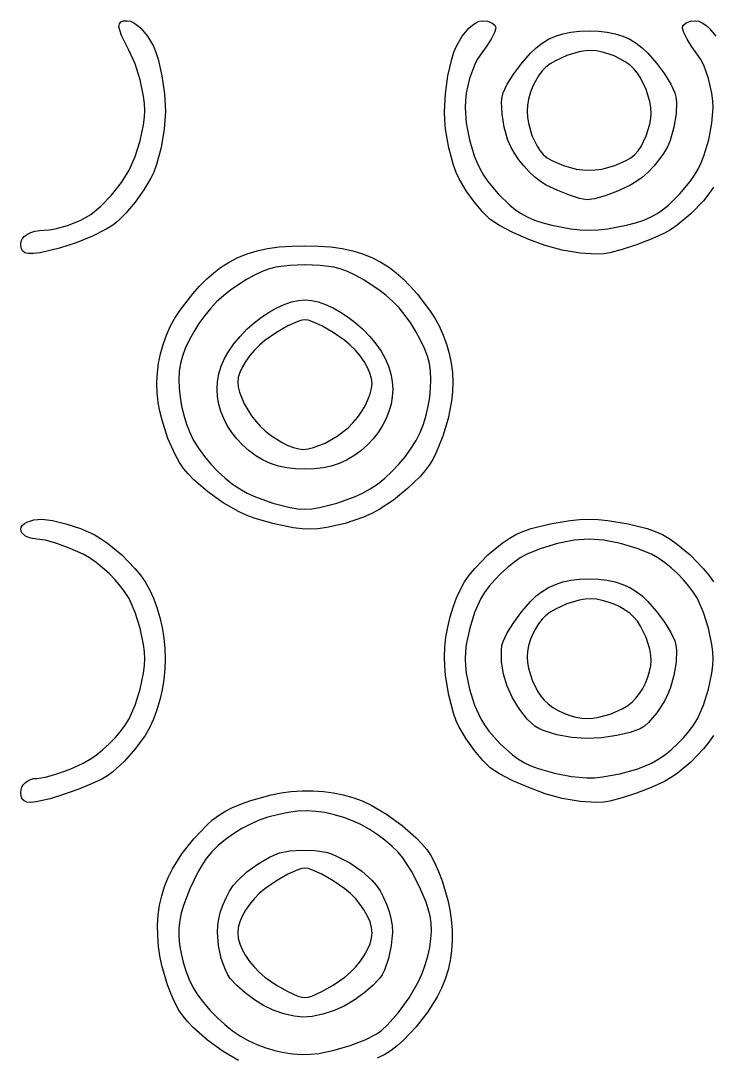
# Model space of a CAD drawing. Extents: x 94 to 886, y 19 to 528.
# Drawn here: x 93.6 to 286.7, y 238.7 to 527.6 of the extents above; entities that cross this region are included whole.
import ezdxf

# ---------------------------------------------------------------- set-up
doc = ezdxf.new("R2010")
doc.units = 0

msp = doc.modelspace()

# ---------------------------------------------------------------- linework, layer by layer
at = {"layer": 'Layer 1'}
for p, q in [((120.971325, 526.02565), (121.079449, 526.784583)), ((121.182828, 524.951887), (120.971325, 526.02565)), ((121.079449, 526.784583), (121.504728, 527.27247)), ((121.504728, 527.27247), (122.244689, 527.533095)), ((122.244689, 527.533095), (123.29686, 527.61024)), ((123.29686, 527.61024), (124.155523, 527.46564)), ((124.155523, 527.46564), (125.08855, 527.05121)), ((125.08855, 527.05121), (126.066082, 526.396012)), ((126.066082, 526.396012), (127.058265, 525.529101)), ((218.582611, 525.5295), (219.563834, 526.396411)), ((219.563834, 526.396411), (220.528807, 527.05161)), ((220.528807, 527.05161), (221.44798, 527.466039)), ((221.44798, 527.466039), (222.2918, 527.61064)), ((222.2918, 527.61064), (223.783579, 527.446025)), ((223.783579, 527.446025), (224.991464, 526.997819)), ((224.991464, 526.997819), (225.791766, 526.334481)), ((225.791766, 526.334481), (226.000422, 525.943531)), ((226.000422, 525.943531), (226.0608, 525.52447)), ((278.12395, 525.52447), (278.183162, 525.943531)), ((278.183162, 525.943531), (278.391269, 526.334481)), ((278.391269, 526.334481), (279.19176, 526.997819)), ((279.19176, 526.997819), (280.400596, 527.446025)), ((280.400596, 527.446025), (281.89295, 527.61064)), ((281.89295, 527.61064), (282.736739, 527.466039)), ((282.736739, 527.466039), (283.655896, 527.05161)), ((283.655896, 527.05161), (284.620867, 526.396411)), ((284.620867, 526.396411), (285.602096, 525.5295)), ((121.716432, 523.519512), (121.182828, 524.951887)), ((123.75983, 519.40379), (121.716432, 523.519512)), ((127.058265, 525.529101), (128.967155, 523.276381)), ((128.967155, 523.276381), (130.57637, 520.52552)), ((215.08625, 520.52591), (216.689622, 523.276777)), ((216.689622, 523.276777), (218.582611, 525.5295)), ((225.689583, 524.288423), (224.751482, 522.465089)), ((226.0608, 525.52447), (225.689583, 524.288423)), ((240.763472, 522.448981), (242.69912, 523.319626)), ((242.69912, 523.319626), (244.786377, 523.987813)), ((244.786377, 523.987813), (247.038726, 524.458701)), ((247.038726, 524.458701), (249.469653, 524.73745)), ((249.469653, 524.73745), (252.09264, 524.82922)), ((252.09264, 524.82922), (254.715639, 524.73745)), ((254.715639, 524.73745), (257.146579, 524.458701)), ((257.146579, 524.458701), (259.398943, 523.987813)), ((259.398943, 523.987813), (261.486214, 523.319626)), ((261.486214, 523.319626), (263.421875, 522.448981)), ((278.493448, 524.288423), (278.12395, 525.52447)), ((279.431727, 522.465089), (278.493448, 524.288423)), ((285.602096, 525.5295), (287.495108, 523.276777)), ((130.57637, 520.52552), (131.248284, 518.875116)), ((214.414341, 518.875503), (215.08625, 520.52591)), ((223.387198, 520.300075), (221.73743, 518.03899)), ((224.751482, 522.465089), (223.387198, 520.300075)), ((237.293066, 520.079678), (238.965949, 521.370718)), ((238.965949, 521.370718), (240.763472, 522.448981)), ((263.421875, 522.448981), (265.219411, 521.370718)), ((265.219411, 521.370718), (266.892305, 520.079678)), ((280.796933, 520.300075), (279.431727, 522.465089)), ((282.44721, 518.03899), (280.796933, 520.300075)), ((125.467239, 515.537126), (123.75983, 519.40379)), ((131.248284, 518.875116), (131.875125, 516.896167)), ((213.787513, 516.896547), (214.414341, 518.875503)), ((221.73743, 518.03899), (220.887392, 516.76373)), ((233.326821, 515.762757), (235.73134, 518.5707)), ((235.73134, 518.5707), (237.293066, 520.079678)), ((245.923114, 517.913853), (242.689043, 516.45012)), ((249.361528, 518.902869), (245.923114, 517.913853)), ((251.028946, 519.172153), (249.361528, 518.902869)), ((252.59335, 519.26611), (251.028946, 519.172153)), ((254.147604, 519.162292), (252.59335, 519.26611)), ((255.78578, 518.864745), (254.147604, 519.162292)), ((257.458568, 518.394332), (255.78578, 518.864745)), ((259.116659, 517.771915), (257.458568, 518.394332)), ((260.710742, 517.018357), (259.116659, 517.771915)), ((266.892305, 520.079678), (268.45404, 518.5707)), ((268.45404, 518.5707), (270.858558, 515.76278)), ((283.29728, 516.76372), (282.44721, 518.03899)), ((126.865451, 511.07561), (125.467239, 515.537126)), ((131.875125, 516.896167), (132.938706, 512.25152)), ((212.723969, 512.251884), (213.787513, 516.896547)), ((220.094375, 515.205437), (218.748841, 511.481593)), ((220.887392, 516.76373), (220.094375, 515.205437)), ((231.094976, 512.743831), (233.326821, 515.762757)), ((240.07025, 514.66273), (239.011451, 513.58053)), ((241.277053, 515.587441), (240.07025, 514.66273)), ((242.689043, 516.45012), (241.277053, 515.587441)), ((262.191508, 516.15452), (260.710742, 517.018357)), ((263.509648, 515.201267), (262.191508, 516.15452)), ((264.61585, 514.17946), (263.509648, 515.201267)), ((270.858558, 515.76278), (273.090402, 512.743861)), ((284.090309, 515.205417), (283.29728, 516.76372)), ((285.435835, 511.481562), (284.090309, 515.205417)), ((132.938706, 512.25152), (133.65735, 507.189348)), ((212.005363, 507.189709), (212.723969, 512.251884)), ((218.748841, 511.481593), (217.839689, 507.351147)), ((229.284745, 509.876415), (231.094976, 512.743831)), ((238.02368, 512.266552), (237.128558, 510.771316)), ((239.011451, 513.58053), (238.02368, 512.266552)), ((265.57406, 513.010033), (264.61585, 514.17946)), ((266.467977, 511.633741), (265.57406, 513.010033)), ((267.984685, 508.462656), (266.467977, 511.633741)), ((273.090402, 512.743861), (274.90063, 509.876437)), ((286.344958, 507.351122), (285.435835, 511.481562)), ((127.810186, 506.571359), (126.865451, 511.07561)), ((228.14507, 507.523), (229.284745, 509.876415)), ((236.347704, 509.145345), (235.702738, 507.439159)), ((237.128558, 510.771316), (236.347704, 509.145345)), ((274.90063, 509.876437), (276.0403, 507.523)), ((128.067411, 504.475745), (127.810186, 506.571359)), ((133.65735, 507.189348), (133.92129, 502.30742)), ((211.74144, 502.30781), (212.005363, 507.189709)), ((217.839689, 507.351147), (217.59215, 505.284602)), ((227.707898, 504.99354), (227.856305, 506.387646)), ((227.856305, 506.387646), (228.14507, 507.523)), ((235.21528, 505.703281), (234.906951, 503.98823)), ((235.702738, 507.439159), (235.21528, 505.703281)), ((269.009476, 505.070398), (267.984685, 508.462656)), ((276.0403, 507.523), (276.328894, 506.387263)), ((276.328894, 506.387263), (276.47688, 504.992065)), ((286.592485, 505.284586), (286.344958, 507.351122)), ((128.15716, 502.57649), (128.067411, 504.475745)), ((217.59215, 505.284602), (217.50578, 503.29779)), ((217.50578, 503.29779), (217.835295, 499.055613)), ((227.810539, 501.646914), (227.707898, 504.99354)), ((234.906951, 503.98823), (234.79937, 502.34453)), ((269.288496, 503.41764), (269.009476, 505.070398)), ((269.38585, 501.86116), (269.288496, 503.41764)), ((276.47688, 504.992065), (276.372755, 501.64143)), ((286.349336, 499.055641), (286.67885, 503.29779)), ((286.67885, 503.29779), (286.592485, 505.284586)), ((127.817329, 498.594934), (128.069258, 500.680682)), ((128.069258, 500.680682), (128.15716, 502.57649)), ((133.92129, 502.30742), (133.603428, 497.391364)), ((211.825799, 499.9139), (211.74144, 502.30781)), ((212.067575, 497.376253), (211.825799, 499.9139)), ((228.409753, 497.918806), (227.810539, 501.646914)), ((234.79937, 502.34453), (234.891812, 500.705589)), ((234.891812, 500.705589), (235.156755, 499.004138)), ((269.028466, 498.70842), (269.293408, 500.3193)), ((269.293408, 500.3193), (269.38585, 501.86116)), ((276.372755, 501.64143), (275.77138, 497.90738)), ((126.892044, 494.126925), (127.817329, 498.594934)), ((133.603428, 497.391364), (132.737967, 492.236184)), ((212.955574, 492.178949), (212.067575, 497.376253)), ((217.835295, 499.055613), (218.732486, 494.410855)), ((229.4623, 494.2449), (228.409753, 497.918806)), ((235.156755, 499.004138), (236.129834, 495.611994)), ((268.055396, 495.469953), (269.028466, 498.70842)), ((275.77138, 497.90738), (274.71621, 494.2262)), ((285.452149, 494.410885), (286.349336, 499.055641)), ((125.522614, 489.719073), (126.892044, 494.126925)), ((218.732486, 494.410855), (220.060322, 489.925764)), ((230.233789, 492.458171), (229.4623, 494.2449)), ((236.129834, 495.611994), (237.569996, 492.564667)), ((266.615266, 492.526464), (268.055396, 495.469953)), ((274.71621, 494.2262), (273.931706, 492.433775)), ((284.124317, 489.925781), (285.452149, 494.410885)), ((132.737967, 492.236184), (131.457101, 487.453872)), ((214.269825, 487.3343), (212.955574, 492.178949)), ((231.254183, 490.633675), (230.233789, 492.458171)), ((237.569996, 492.564667), (238.418792, 491.294239)), ((238.418792, 491.294239), (239.32863, 490.25873)), ((264.8567, 490.25866), (265.766498, 491.284307)), ((265.766498, 491.284307), (266.615266, 492.526464)), ((273.931706, 492.433775), (272.87666, 490.600322)), ((123.85035, 485.91799), (125.522614, 489.719073)), ((220.060322, 489.925764), (220.842909, 487.918797)), ((232.479651, 488.822616), (231.254183, 490.633675)), ((233.866361, 487.076198), (232.479651, 488.822616)), ((239.32863, 490.25873), (240.406504, 489.380711)), ((240.406504, 489.380711), (241.73698, 488.561592)), ((241.73698, 488.561592), (244.94632, 487.171767)), ((259.238986, 487.171767), (262.448332, 488.561592)), ((262.448332, 488.561592), (263.778824, 489.380711)), ((263.778824, 489.380711), (264.85673, 490.25873)), ((264.85673, 490.25873), (264.8567, 490.25866)), ((271.597269, 488.777502), (270.139732, 487.01697)), ((272.87666, 490.600322), (271.597269, 488.777502)), ((283.341731, 487.918805), (284.124317, 489.925781)), ((121.671325, 482.454601), (123.85035, 485.91799)), ((131.457101, 487.453872), (130.702201, 485.393789)), ((215.044418, 485.237473), (214.269825, 487.3343)), ((220.842909, 487.918797), (221.68177, 486.16259)), ((221.68177, 486.16259), (222.668666, 484.503495)), ((235.370483, 485.445623), (233.866361, 487.076198)), ((236.948184, 483.982096), (235.370483, 485.445623)), ((244.94632, 487.171767), (248.537815, 486.23269)), ((248.537815, 486.23269), (250.345985, 485.977003)), ((250.345985, 485.977003), (252.09263, 485.88779)), ((252.09263, 485.88779), (253.839304, 485.977003)), ((253.839304, 485.977003), (255.647487, 486.23269)), ((255.647487, 486.23269), (259.238986, 487.171767)), ((270.139732, 487.01697), (268.55025, 485.370386)), ((281.516004, 484.503491), (282.50287, 486.16259)), ((282.50287, 486.16259), (283.341731, 487.918805)), ((129.89302, 483.65642), (127.907666, 480.375687)), ((130.702201, 485.393789), (129.89302, 483.65642)), ((215.87472, 483.46071), (215.044418, 485.237473)), ((217.83353, 480.182151), (215.87472, 483.46071)), ((222.668666, 484.503495), (223.875454, 482.774783)), ((223.875454, 482.774783), (226.761234, 479.311605)), ((238.555633, 482.73682), (236.948184, 483.982096)), ((240.149, 481.761), (238.555633, 482.73682)), ((265.16024, 482.625693), (263.45211, 481.6309)), ((266.875019, 483.889407), (265.16024, 482.625693)), ((268.55025, 485.370386), (266.875019, 483.889407)), ((277.423486, 479.311598), (280.309238, 482.774778)), ((280.309238, 482.774778), (281.516004, 484.503491)), ((118.922086, 478.966231), (121.671325, 482.454601)), ((127.907666, 480.375687), (125.479759, 477.000313)), ((220.111565, 476.957513), (217.83353, 480.182151)), ((240.14891, 481.76094), (240.149, 481.761)), ((243.40331, 480.201185), (240.14891, 481.76094)), ((246.63114, 478.907349), (243.40331, 480.201185)), ((259.976107, 480.052471), (256.56683, 478.776599)), ((263.45211, 481.6309), (259.976107, 480.052471)), ((286.79552, 481.15501), (285.500975, 479.286278)), ((115.954705, 475.859065), (118.922086, 478.966231)), ((125.479759, 477.000313), (122.916677, 473.927417)), ((222.425997, 474.157798), (220.111565, 476.957513)), ((226.761234, 479.311605), (229.964156, 476.179244)), ((249.45943, 478.013673), (246.63114, 478.907349)), ((251.51521, 477.6544), (249.45943, 478.013673)), ((253.615968, 477.933752), (251.51521, 477.6544)), ((256.56683, 478.776599), (253.615968, 477.933752)), ((274.220576, 476.179239), (277.423486, 479.311598)), ((283.975524, 477.388363), (280.456332, 473.715349)), ((285.500975, 479.286278), (283.975524, 477.388363)), ((113.12125, 473.53929), (115.954705, 475.859065)), ((122.916677, 473.927417), (120.5258, 471.55412)), ((224.494, 472.15401), (222.425997, 474.157798)), ((229.964156, 476.179244), (231.567374, 474.864055)), ((231.567374, 474.864055), (233.10927, 473.78389)), ((271.07547, 473.78389), (272.617363, 474.864051)), ((272.617363, 474.864051), (274.220576, 476.179239)), ((106.657399, 470.47332), (110.10971, 471.853678)), ((110.10971, 471.853678), (113.12125, 473.53929)), ((120.5258, 471.55412), (119.23272, 470.575304)), ((227.090871, 470.469726), (224.494, 472.15401)), ((233.10927, 473.78389), (234.805376, 472.86276)), ((234.805376, 472.86276), (236.850569, 472.003436)), ((236.850569, 472.003436), (239.166986, 471.224722)), ((239.166986, 471.224722), (241.676766, 470.545425)), ((262.507937, 470.545425), (265.017733, 471.224722)), ((265.017733, 471.224722), (267.334161, 472.003436)), ((267.334161, 472.003436), (269.37936, 472.86276)), ((269.37936, 472.86276), (271.07547, 473.78389)), ((280.456332, 473.715349), (276.68681, 470.55669)), ((95.447411, 468.069327), (96.411011, 468.543236)), ((96.411011, 468.543236), (97.528195, 468.898195)), ((97.528195, 468.898195), (98.776872, 469.120916)), ((98.776872, 469.120916), (100.13495, 469.19811)), ((100.13495, 469.19811), (101.584627, 469.286713)), ((101.584627, 469.286713), (103.190438, 469.540652)), ((103.190438, 469.540652), (106.657399, 470.47332)), ((117.599953, 469.550353), (113.580264, 467.483756)), ((119.23272, 470.575304), (117.599953, 469.550353)), ((230.845249, 468.539804), (227.090871, 470.469726)), ((235.254427, 466.602409), (230.845249, 468.539804)), ((241.676766, 470.545425), (246.964965, 469.560297)), ((246.964965, 469.560297), (249.587661, 469.292076)), ((249.587661, 469.292076), (252.09227, 469.19849)), ((252.09227, 469.19849), (254.596939, 469.292076)), ((254.596939, 469.292076), (257.21968, 469.560297)), ((257.21968, 469.560297), (262.507937, 470.545425)), ((273.11582, 468.33311), (269.420215, 466.686569)), ((274.848444, 469.30172), (273.11582, 468.33311)), ((276.68681, 470.55669), (274.848444, 469.30172)), ((93.5703, 465.24997), (93.5707, 465.25)), ((93.674099, 464.185434), (93.5703, 465.24997)), ((93.5707, 465.25), (93.69904, 466.066807)), ((93.69904, 466.066807), (94.069334, 466.817824)), ((94.069334, 466.817824), (94.659488, 467.48976)), ((94.659488, 467.48976), (95.447411, 468.069327)), ((108.996543, 465.597739), (104.3786, 464.13571)), ((113.580264, 467.483756), (108.996543, 465.597739)), ((239.8157, 464.89571), (235.254427, 466.602409)), ((269.420215, 466.686569), (265.311394, 465.098918)), ((94.022684, 463.396758), (93.674099, 464.185434)), ((94.671839, 462.878192), (94.022684, 463.396758)), ((95.677349, 462.623984), (94.671839, 462.878192)), ((97.094996, 462.628383), (95.677349, 462.623984)), ((98.980564, 462.885638), (97.094996, 462.628383)), ((104.3786, 464.13571), (98.980564, 462.885638)), ((154.163578, 461.51682), (156.757313, 462.571157)), ((156.757313, 462.571157), (159.505151, 463.410729)), ((159.505151, 463.410729), (162.446785, 464.045822)), ((162.446785, 464.045822), (165.621904, 464.486723)), ((165.621904, 464.486723), (169.070198, 464.74372)), ((169.070198, 464.74372), (172.83136, 464.8271)), ((172.83136, 464.8271), (176.592551, 464.74372)), ((176.592551, 464.74372), (180.04086, 464.486723)), ((180.04086, 464.486723), (183.215982, 464.045822)), ((183.215982, 464.045822), (186.15761, 463.410729)), ((186.15761, 463.410729), (188.905438, 462.571157)), ((188.905438, 462.571157), (191.49916, 461.51682)), ((239.81572, 464.89582), (239.8157, 464.89571)), ((244.59155, 463.596756), (239.81572, 464.89582)), ((249.584991, 462.7738), (244.59155, 463.596756)), ((254.204072, 462.493754), (249.584991, 462.7738)), ((256.188236, 462.578198), (254.204072, 462.493754)), ((257.85682, 462.82342), (256.188236, 462.578198)), ((261.290035, 463.75094), (257.85682, 462.82342)), ((265.311394, 465.098918), (261.290035, 463.75094)), ((149.27966, 458.7227), (151.684258, 460.23743)), ((151.684258, 460.23743), (154.163578, 461.51682)), ((172.821993, 459.495376), (168.513444, 459.329661)), ((177.12726, 459.346303), (172.821993, 459.495376)), ((191.49916, 461.51682), (193.978469, 460.23743)), ((193.978469, 460.23743), (196.38306, 458.7227)), ((145.435744, 455.549441), (147.393149, 457.288743)), ((147.393149, 457.288743), (149.27966, 458.7227)), ((158.778359, 456.606652), (156.555065, 455.390631)), ((160.927307, 457.614855), (158.778359, 456.606652)), ((162.934388, 458.375802), (160.927307, 457.614855)), ((164.73208, 458.85005), (162.934388, 458.375802)), ((168.513444, 459.329661), (164.73208, 458.85005)), ((180.89878, 458.88155), (177.12726, 459.346303)), ((182.690689, 458.412765), (180.89878, 458.88155)), ((184.693649, 457.655744), (182.690689, 458.412765)), ((186.84013, 456.649915), (184.693649, 457.655744)), ((189.062605, 455.434709), (186.84013, 456.649915)), ((196.38306, 458.7227), (198.26962, 457.288747)), ((198.26962, 457.288747), (200.227059, 455.549448)), ((143.464407, 453.571573), (145.435744, 455.549441)), ((156.555065, 455.390631), (152.155531, 452.492901)), ((193.465424, 452.53388), (189.062605, 455.434709)), ((200.227059, 455.549448), (202.198416, 453.571583)), ((138.036407, 446.87436), (141.536097, 451.421918)), ((141.536097, 451.421918), (143.464407, 453.571573)), ((150.114334, 450.890073), (148.26888, 449.23719)), ((152.155531, 452.492901), (150.114334, 450.890073)), ((195.510711, 450.927115), (193.465424, 452.53388)), ((197.36188, 449.26869), (195.510711, 450.927115)), ((202.198416, 453.571583), (204.126731, 451.421929)), ((204.126731, 451.421929), (207.626393, 446.87437)), ((148.26888, 449.23719), (146.55236, 447.428428)), ((164.96989, 447.50009), (167.058311, 448.447151)), ((167.058311, 448.447151), (169.088737, 449.146211)), ((169.088737, 449.146211), (171.025105, 449.579025)), ((171.025105, 449.579025), (172.83135, 449.72735)), ((172.83135, 449.72735), (174.63762, 449.579025)), ((174.63762, 449.579025), (176.574003, 449.146211)), ((176.574003, 449.146211), (178.604435, 448.447151)), ((178.604435, 448.447151), (180.692855, 447.50009)), ((199.084834, 447.453748), (197.36188, 449.26869)), ((136.578948, 444.610016), (138.036407, 446.87436)), ((144.8806, 445.378916), (143.295226, 443.159402)), ((146.55236, 447.428428), (144.8806, 445.378916)), ((160.763323, 444.934934), (162.859539, 446.32327)), ((162.859539, 446.32327), (164.96989, 447.50009)), ((180.692855, 447.50009), (182.803199, 446.32327)), ((182.803199, 446.32327), (184.899405, 444.934934)), ((200.762571, 445.398472), (199.084834, 447.453748)), ((202.353346, 443.173734), (200.762571, 445.398472)), ((207.626393, 446.87437), (209.083819, 444.610022)), ((134.236113, 439.865651), (135.39236, 442.441)), ((135.39236, 442.441), (136.578948, 444.610016)), ((143.295226, 443.159402), (141.837861, 440.840635)), ((156.75755, 441.59669), (158.717305, 443.353327)), ((158.717305, 443.353327), (160.763323, 444.934934)), ((168.096381, 442.470735), (164.919848, 440.637663)), ((170.855429, 443.709305), (168.096381, 442.470735)), ((171.964167, 444.046535), (170.855429, 443.709305)), ((172.83146, 444.1642), (171.964167, 444.046535)), ((173.698751, 444.046535), (172.83146, 444.1642)), ((174.807496, 443.709305), (173.698751, 444.046535)), ((177.566565, 442.470735), (174.807496, 443.709305)), ((180.743107, 440.637663), (177.566565, 442.470735)), ((184.899405, 444.934934), (186.94541, 443.353327)), ((186.94541, 443.353327), (188.90515, 441.59669)), ((203.815416, 440.850409), (202.353346, 443.173734)), ((209.083819, 444.610022), (210.27036, 442.441)), ((210.27036, 442.441), (211.409549, 439.902988)), ((133.288153, 437.272083), (134.236113, 439.865651)), ((141.837861, 440.840635), (140.55013, 438.493362)), ((153.030503, 437.471112), (154.75496, 439.532448)), ((154.75496, 439.532448), (156.75755, 441.59669)), ((164.919848, 440.637663), (161.69136, 438.39926)), ((183.97156, 438.39926), (180.743107, 440.637663)), ((188.90515, 441.59669), (190.90774, 439.532473)), ((190.90774, 439.532473), (192.632197, 437.47115)), ((205.107038, 438.499368), (203.815416, 440.850409)), ((211.409549, 439.902988), (212.349814, 437.329319)), ((132.547932, 434.655689), (133.288153, 437.272083)), ((140.55013, 438.493362), (139.473657, 436.188332)), ((151.580751, 435.40584), (153.030503, 437.471112)), ((160.16583, 437.121257), (158.74265, 435.697095)), ((161.69136, 438.39926), (160.16583, 437.121257)), ((185.500748, 437.110921), (183.97156, 438.39926)), ((186.925644, 435.663688), (185.500748, 437.110921)), ((192.632197, 437.47115), (194.081949, 435.405884)), ((206.186469, 436.191486), (205.107038, 438.499368)), ((212.349814, 437.329319), (213.090324, 434.724996)), ((132.014902, 432.011863), (132.547932, 434.655689)), ((138.650065, 433.996292), (138.12098, 431.98799)), ((139.473657, 436.188332), (138.650065, 433.996292)), ((150.402276, 433.329791), (151.580751, 435.40584)), ((157.452967, 434.174526), (156.327927, 432.601304)), ((158.74265, 435.697095), (157.452967, 434.174526)), ((188.215551, 434.106199), (186.925644, 435.663688)), ((189.33977, 432.487094), (188.215551, 434.106199)), ((194.081949, 435.405884), (195.260424, 433.329833)), ((207.011964, 433.997636), (206.186469, 436.191486)), ((207.54178, 431.98869), (207.011964, 433.997636)), ((213.090324, 434.724996), (213.630249, 432.095023)), ((131.688516, 429.335997), (132.014902, 432.011863)), ((138.12098, 431.98799), (137.807339, 429.794916)), ((148.845449, 429.117995), (149.491651, 431.236123)), ((149.491651, 431.236123), (150.402276, 433.329791)), ((155.398678, 431.025183), (154.696366, 429.493916)), ((156.327927, 432.601304), (155.398678, 431.025183)), ((190.267601, 430.855009), (189.33977, 432.487094)), ((190.968346, 429.258583), (190.267601, 430.855009)), ((195.260424, 433.329833), (196.171049, 431.236157)), ((196.171049, 431.236157), (196.817251, 429.118018)), ((207.855212, 429.795635), (207.54178, 431.98869)), ((213.630249, 432.095023), (213.968757, 429.444403)), ((131.568223, 426.623486), (131.688516, 429.335997)), ((137.807339, 429.794916), (137.685398, 427.468121)), ((148.460241, 426.968564), (148.845449, 429.117995)), ((154.252138, 428.055257), (154.09714, 426.75696)), ((154.696366, 429.493916), (154.252138, 428.055257)), ((191.411305, 427.746454), (190.968346, 429.258583)), ((191.56578, 426.36726), (191.411305, 427.746454)), ((196.817251, 429.118018), (197.202459, 426.968576)), ((207.976707, 427.468852), (207.855212, 429.795635)), ((213.968757, 429.444403), (214.105017, 426.77814)), ((131.653478, 423.869722), (131.568223, 426.623486)), ((137.685398, 427.468121), (137.750525, 425.043093)), ((137.750525, 425.043093), (137.998091, 422.555318)), ((148.3326, 424.78099), (148.460241, 426.968564)), ((148.452416, 422.709517), (148.3326, 424.78099)), ((154.09714, 426.75696), (154.225047, 425.444945)), ((154.225047, 425.444945), (154.591633, 423.966948)), ((191.039424, 423.456606), (191.429631, 424.984871)), ((191.429631, 424.984871), (191.56578, 426.36726)), ((197.202459, 426.968576), (197.3301, 424.78099)), ((197.3301, 424.78099), (197.210284, 422.70954)), ((207.662992, 422.556055), (207.911041, 425.043829)), ((207.911041, 425.043829), (207.976707, 427.468852)), ((214.105017, 426.77814), (214.038198, 424.101238)), ((131.94373, 421.0701), (131.653478, 423.869722)), ((137.998091, 422.555318), (138.423466, 420.040283)), ((148.806563, 420.641018), (148.452416, 422.709517)), ((154.591633, 423.966948), (155.938028, 420.715054)), ((190.422518, 421.832974), (191.039424, 423.456606)), ((197.210284, 422.70954), (196.856137, 420.641052)), ((207.237337, 420.041016), (207.662992, 422.556055)), ((214.038198, 424.101238), (213.76747, 421.4187)), ((132.367685, 418.674731), (131.94373, 421.0701)), ((138.423466, 420.040283), (139.022019, 417.533475)), ((149.38709, 418.592924), (148.806563, 420.641018)), ((155.938028, 420.715054), (157.930693, 417.405362)), ((188.61805, 418.501649), (189.606274, 420.164485)), ((189.606274, 420.164485), (190.422518, 421.832974)), ((196.856137, 420.641052), (196.275611, 418.592959)), ((206.638852, 417.534201), (207.237337, 420.041016)), ((213.76747, 421.4187), (212.808256, 416.657076)), ((132.978609, 416.156203), (132.367685, 418.674731)), ((134.646277, 411.05134), (132.978609, 416.156203)), ((139.022019, 417.533475), (139.789121, 415.070382)), ((150.186044, 416.582665), (149.38709, 418.592924)), ((151.195474, 414.627672), (150.186044, 416.582665)), ((157.930693, 417.405362), (159.105118, 415.85512)), ((186.235103, 415.394977), (187.485207, 416.894977)), ((187.485207, 416.894977), (188.61805, 418.501649)), ((195.476657, 416.582695), (194.467229, 414.627693)), ((196.275611, 418.592959), (195.476657, 416.582695)), ((205.872314, 415.071096), (206.638852, 417.534201)), ((212.808256, 416.657076), (211.310749, 411.70902)), ((139.789121, 415.070382), (140.72014, 412.68649)), ((152.407427, 412.745374), (151.195474, 414.627672)), ((159.105118, 415.85512), (160.364, 414.44196)), ((160.364, 414.44196), (161.741194, 413.148765)), ((181.847671, 411.703899), (184.8952, 414.05215)), ((184.8951, 414.05216), (186.235103, 415.394977)), ((184.8952, 414.05215), (184.8951, 414.05216)), ((194.467229, 414.627693), (193.255277, 412.745386)), ((204.9425, 412.68719), (205.872314, 415.071096)), ((136.716565, 406.358857), (134.646277, 411.05134)), ((140.72014, 412.68649), (141.799346, 410.525971)), ((141.799346, 410.525971), (143.177235, 408.296637)), ((153.813953, 410.953204), (152.407427, 412.745374)), ((155.4071, 409.26859), (153.813953, 410.953204)), ((161.741194, 413.148765), (163.254706, 411.94233)), ((163.254706, 411.94233), (166.492764, 409.895356)), ((178.481164, 409.78087), (181.847671, 411.703899)), ((191.848753, 410.953207), (190.25561, 409.26859)), ((193.255277, 412.745386), (191.848753, 410.953207)), ((202.48549, 408.297333), (203.863345, 410.52667)), ((203.863345, 410.52667), (204.9425, 412.68719)), ((211.310749, 411.70902), (209.479925, 407.159454)), ((143.177235, 408.296637), (144.798934, 406.060511)), ((157.265014, 407.621862), (155.40701, 409.26859)), ((155.40701, 409.26859), (155.4071, 409.26859)), ((159.185351, 406.213196), (157.265014, 407.621862)), ((166.492764, 409.895356), (168.118352, 409.107625)), ((168.118352, 409.107625), (169.68234, 408.512269)), ((169.68234, 408.512269), (171.135249, 408.135693)), ((171.135249, 408.135693), (172.4276, 408.0043)), ((172.4276, 408.0043), (173.728217, 408.127739)), ((173.728217, 408.127739), (175.204775, 408.481518)), ((175.204775, 408.481518), (178.481164, 409.78087)), ((188.397644, 407.621862), (186.477329, 406.213196)), ((190.25561, 409.26859), (188.397644, 407.621862)), ((200.863811, 406.061203), (202.48549, 408.297333)), ((137.830762, 404.355804), (136.716565, 406.358857)), ((144.798934, 406.060511), (146.609566, 403.879615)), ((161.182575, 405.036891), (159.185351, 406.213196)), ((163.271236, 404.087245), (161.182575, 405.036891)), ((184.480117, 405.036891), (182.391455, 404.087245)), ((186.477329, 406.213196), (184.480117, 405.036891)), ((199.053182, 403.880304), (200.863811, 406.061203)), ((208.503574, 405.216893), (207.52076, 403.5933)), ((209.479925, 407.159454), (208.503574, 405.216893)), ((138.9593, 402.6821), (137.830762, 404.355804)), ((140.257774, 401.137574), (138.9593, 402.6821)), ((146.609566, 403.879615), (148.554258, 401.815972)), ((148.554258, 401.815972), (150.578134, 399.931606)), ((165.465888, 403.358557), (163.271236, 404.087245)), ((167.781083, 402.845124), (165.465888, 403.358557)), ((170.231373, 402.541246), (167.781083, 402.845124)), ((172.83131, 402.44122), (170.231373, 402.541246)), ((175.431272, 402.541246), (172.83131, 402.44122)), ((177.881583, 402.845124), (175.431272, 402.541246)), ((180.196794, 403.358557), (177.881583, 402.845124)), ((182.391455, 404.087245), (180.196794, 403.358557)), ((195.084583, 399.932293), (197.108481, 401.816659)), ((197.108481, 401.816659), (199.053182, 403.880304)), ((206.38072, 402.080397), (204.953755, 400.455153)), ((207.52076, 403.5933), (206.38072, 402.080397)), ((141.859067, 399.504782), (140.257774, 401.137574)), ((145.718395, 396.172229), (141.859067, 399.504782)), ((150.578134, 399.931606), (152.62632, 398.288537)), ((193.036364, 398.289229), (195.084583, 399.932293)), ((204.953755, 400.455153), (201.467914, 397.071081)), ((150.033851, 393.080086), (145.718395, 396.172229)), ((152.62632, 398.288537), (154.64394, 396.94879)), ((154.64394, 396.94879), (156.736935, 395.821119)), ((188.925531, 395.821119), (191.01854, 396.94879)), ((191.01854, 396.94879), (191.0187, 396.94949)), ((191.0187, 396.94949), (193.036364, 398.289229)), ((201.467914, 397.071081), (197.520971, 393.847969)), ((154.302, 390.624), (150.033851, 393.080086)), ((156.736935, 395.821119), (159.030675, 394.769102)), ((159.030675, 394.769102), (163.921996, 392.984131)), ((163.921996, 392.984131), (168.721114, 391.778072)), ((176.941367, 391.778072), (181.740473, 392.984131)), ((181.740473, 392.984131), (186.631787, 394.769102)), ((186.631787, 394.769102), (188.925531, 395.821119)), ((197.520971, 393.847969), (193.57066, 391.1927)), ((156.493015, 389.647269), (154.30186, 390.62406)), ((154.30186, 390.62406), (154.302, 390.624)), ((168.721114, 391.778072), (170.8996, 391.449695)), ((170.8996, 391.449695), (172.83124, 391.33512)), ((172.83124, 391.33512), (174.762883, 391.449695)), ((174.762883, 391.449695), (176.941367, 391.778072)), ((191.514579, 390.103844), (189.198417, 389.087801)), ((193.57066, 391.1927), (191.514579, 390.103844)), ((94.036846, 386.832355), (94.583184, 387.304719)), ((94.583184, 387.304719), (95.306056, 387.716781)), ((95.306056, 387.716781), (97.184485, 388.314365)), ((97.184485, 388.314365), (99.47829, 388.53384)), ((99.47829, 388.53384), (102.453068, 388.193972)), ((102.453068, 388.193972), (106.18577, 387.26858)), ((106.18577, 387.26858), (110.199332, 385.898986)), ((158.935176, 388.736264), (156.493015, 389.647269)), ((164.244878, 387.191259), (158.935176, 388.736264)), ((169.575695, 386.148339), (164.244878, 387.191259)), ((184.102466, 387.363169), (178.916037, 386.196827)), ((189.198417, 389.087801), (184.102466, 387.363169)), ((235.929843, 385.898822), (241.212624, 387.268416)), ((241.212624, 387.268416), (246.823753, 388.19381)), ((246.823753, 388.19381), (249.542788, 388.445768)), ((249.542788, 388.445768), (252.09232, 388.53368)), ((252.09232, 388.53368), (254.641892, 388.445768)), ((254.641892, 388.445768), (257.360949, 388.19381)), ((257.360949, 388.19381), (262.972085, 387.268416)), ((262.972085, 387.268416), (268.254863, 385.898822)), ((93.5707, 385.75235), (93.691275, 386.311096)), ((93.661862, 385.193604), (93.5707, 385.75235)), ((93.923135, 384.672344), (93.661862, 385.193604)), ((93.691275, 386.311096), (94.036846, 386.832355)), ((94.882728, 383.787914), (93.923135, 384.672344)), ((110.199332, 385.898986), (114.01669, 384.22651)), ((172.044251, 385.864941), (169.575695, 386.148339)), ((174.27236, 385.7668), (172.044251, 385.864941)), ((176.486778, 385.878647), (174.27236, 385.7668)), ((178.916037, 386.196827), (176.486778, 385.878647)), ((231.64632, 384.22635), (233.621242, 385.091613)), ((233.621242, 385.091613), (235.929843, 385.898822)), ((268.254863, 385.898822), (270.563473, 385.091613)), ((270.563473, 385.091613), (272.53842, 384.22635)), ((96.302906, 383.190327), (94.882728, 383.787914)), ((98.0371, 382.97085), (96.302906, 383.190327)), ((100.438501, 382.637912), (98.0371, 382.97085)), ((103.675152, 381.731396), (100.438501, 382.637912)), ((107.323078, 380.389747), (103.675152, 381.731396)), ((114.01669, 384.22651), (115.865296, 383.179526)), ((115.865296, 383.179526), (117.811872, 381.851429)), ((117.811872, 381.851429), (121.765019, 378.568664)), ((223.897961, 378.568477), (227.851112, 381.851251)), ((227.851112, 381.851251), (229.797698, 383.179356)), ((229.797698, 383.179356), (231.64632, 384.22635)), ((243.299901, 381.731095), (238.692379, 380.389443)), ((247.956723, 382.637612), (243.299901, 381.731095)), ((252.0923, 382.97055), (247.956723, 382.637612)), ((256.227954, 382.637612), (252.0923, 382.97055)), ((260.884777, 381.731095), (256.227954, 382.637612)), ((265.492262, 380.389443), (260.884777, 381.731095)), ((272.53842, 384.22635), (274.387022, 383.179363)), ((274.387022, 383.179363), (276.333585, 381.851264)), ((276.333585, 381.851264), (280.286686, 378.568496)), ((110.9583, 378.75141), (107.323078, 380.389747)), ((112.745912, 377.73731), (110.9583, 378.75141)), ((121.765019, 378.568664), (125.408301, 374.811746)), ((220.25469, 374.811565), (223.897961, 378.568477)), ((234.7047, 378.7511), (232.917103, 377.736997)), ((238.692379, 380.389443), (234.7047, 378.7511)), ((269.4799, 378.7511), (265.492262, 380.389443)), ((271.267544, 377.737), (269.4799, 378.7511)), ((280.286686, 378.568496), (283.929904, 374.811581)), ((114.5861, 376.469308), (112.745912, 377.73731)), ((116.426255, 374.998179), (114.5861, 376.469308)), ((231.076931, 376.468995), (229.236794, 374.997867)), ((232.917103, 377.736997), (231.076931, 376.468995)), ((273.107748, 376.468998), (271.267544, 377.737)), ((274.947906, 374.997869), (273.107748, 376.468998)), ((118.213768, 373.374696), (116.426255, 374.998179)), ((119.896028, 371.649634), (118.213768, 373.374696)), ((125.408301, 374.811746), (126.967546, 372.89096)), ((126.967546, 372.89096), (128.27389, 371.01421)), ((217.38912, 371.01405), (218.695453, 372.890787)), ((218.695453, 372.890787), (220.25469, 374.811565)), ((227.449302, 373.374386), (225.767067, 371.649326)), ((229.236794, 374.997867), (227.449302, 373.374386)), ((276.735412, 373.374386), (274.947906, 374.997869)), ((278.417661, 371.649324), (276.735412, 373.374386)), ((283.929904, 374.811581), (285.489114, 372.890797)), ((285.489114, 372.890797), (286.79542, 371.01405)), ((121.420426, 369.873766), (119.896028, 371.649634)), ((122.734353, 368.097867), (121.420426, 369.873766)), ((128.27389, 371.01421), (129.485948, 368.866364)), ((216.2085, 368.916867), (217.38912, 371.01405)), ((224.242698, 369.873459), (222.928805, 368.09756)), ((225.767067, 371.649326), (224.242698, 369.873459)), ((240.763142, 369.464201), (242.69879, 370.334835)), ((242.69879, 370.334835), (244.786047, 371.003016)), ((244.786047, 371.003016), (247.038396, 371.473901)), ((247.038396, 371.473901), (249.469323, 371.75265)), ((249.469323, 371.75265), (252.09231, 371.84442)), ((252.09231, 371.84442), (254.715309, 371.75265)), ((254.715309, 371.75265), (257.146249, 371.473901)), ((257.146249, 371.473901), (259.398613, 371.003016)), ((259.398613, 371.003016), (261.485884, 370.334835)), ((261.485884, 370.334835), (263.421545, 369.464201)), ((279.942046, 369.873456), (278.417661, 371.649324)), ((281.255961, 368.097557), (279.942046, 369.873456)), ((123.7852, 366.37271), (122.734353, 368.097867)), ((129.485948, 368.866364), (130.578743, 366.46774)), ((215.12995, 366.548187), (216.2085, 368.916867)), ((222.928805, 368.09756), (221.878, 366.3724)), ((235.73101, 365.586), (237.292736, 367.094942)), ((237.292736, 367.094942), (238.965619, 368.385956)), ((238.965619, 368.385956), (240.763142, 369.464201)), ((263.421545, 369.464201), (265.219081, 368.385956)), ((265.219081, 368.385956), (266.891975, 367.094942)), ((266.891975, 367.094942), (268.45371, 365.586)), ((282.3068, 366.3724), (281.255961, 368.097557)), ((125.482779, 362.524316), (123.7852, 366.37271)), ((130.578743, 366.46774), (131.539224, 363.868032)), ((214.170434, 363.970773), (215.12995, 366.548187)), ((221.878, 366.3724), (220.180356, 362.523988)), ((233.323326, 362.76995), (235.73101, 365.586)), ((245.922834, 364.929135), (242.688763, 363.465369)), ((249.361248, 365.918166), (245.922834, 364.929135)), ((251.028666, 366.187452), (249.361248, 365.918166)), ((252.59307, 366.28141), (251.028666, 366.187452)), ((254.147324, 366.177587), (252.59307, 366.28141)), ((255.7855, 365.880027), (254.147324, 366.177587)), ((257.458288, 365.409597), (255.7855, 365.880027)), ((259.116379, 364.78716), (257.458288, 365.409597)), ((260.710462, 364.033582), (259.116379, 364.78716)), ((268.45371, 365.586), (270.858228, 362.778059)), ((284.004379, 362.524006), (282.3068, 366.3724)), ((126.872959, 358.077751), (125.482779, 362.524316)), ((131.539224, 363.868032), (132.354339, 361.116929)), ((212.676377, 358.440802), (213.346921, 361.24739)), ((213.346921, 361.24739), (214.170434, 363.970773)), ((220.180356, 362.523988), (218.79014, 358.077422)), ((231.082801, 359.728962), (233.323326, 362.76995)), ((240.06997, 361.67792), (239.011171, 360.610362)), ((241.276773, 362.602664), (240.06997, 361.67792)), ((242.688763, 363.465369), (241.276773, 362.602664)), ((262.191228, 363.169727), (260.710462, 364.033582)), ((263.509368, 362.216462), (262.191228, 363.169727)), ((264.61557, 361.19465), (263.509368, 362.216462)), ((265.57378, 360.029988), (264.61557, 361.19465)), ((270.858228, 362.778059), (273.090072, 359.759104)), ((285.394559, 358.077441), (284.004379, 362.524006)), ((132.354339, 361.116929), (133.011036, 358.264124)), ((212.175767, 355.613773), (212.676377, 358.440802)), ((229.259601, 356.828918), (231.082801, 359.728962)), ((238.0234, 359.338271), (237.128278, 357.909236)), ((239.011171, 360.610362), (238.0234, 359.338271)), ((266.467697, 358.667308), (265.57378, 360.029988)), ((267.984405, 355.546182), (266.467697, 358.667308)), ((273.090072, 359.759104), (274.9003, 356.891647)), ((127.812274, 353.583616), (126.872959, 358.077751)), ((133.011036, 358.264124), (133.496265, 355.359308)), ((211.86206, 352.829068), (212.175767, 355.613773)), ((218.79014, 358.077422), (217.850809, 353.583296)), ((228.10389, 354.4357), (229.259601, 356.828918)), ((236.347424, 356.370846), (235.702458, 354.770691)), ((237.128278, 357.909236), (236.347424, 356.370846)), ((269.009196, 352.22784), (267.984405, 355.546182)), ((274.9003, 356.891647), (276.03997, 354.5382)), ((286.333874, 353.583306), (285.394559, 358.077441)), ((128.068025, 351.490772), (127.812274, 353.583616)), ((133.496265, 355.359308), (133.796974, 352.452173)), ((211.75222, 350.14945), (211.86206, 352.829068)), ((217.850809, 353.583296), (217.595056, 351.490457)), ((227.640272, 351.934624), (227.804206, 353.297402)), ((227.804206, 353.297402), (228.10389, 354.4357)), ((235.215, 353.156359), (234.906671, 351.575439)), ((235.702458, 354.770691), (235.215, 353.156359)), ((276.03997, 354.5382), (276.328761, 353.403023)), ((276.328761, 353.403023), (276.477308, 352.009357)), ((286.589625, 351.490462), (286.333874, 353.583306)), ((128.15726, 349.59251), (128.068025, 351.490772)), ((133.796974, 352.452173), (133.90011, 349.59241)), ((211.834396, 347.589572), (211.75222, 350.14945)), ((217.595056, 351.490457), (217.50582, 349.5922)), ((227.700934, 348.74098), (227.640272, 351.934624)), ((234.906671, 351.575439), (234.79909, 350.07552)), ((234.79909, 350.07552), (234.896448, 348.565729)), ((269.288216, 350.618641), (269.009196, 352.22784)), ((269.38557, 349.10885), (269.288216, 350.618641)), ((276.477308, 352.009357), (276.375217, 348.664285)), ((286.67886, 349.5922), (286.589625, 351.490462)), ((127.812274, 345.601356), (128.068025, 347.69422)), ((128.068025, 347.69422), (128.15726, 349.59251)), ((133.797093, 346.73866), (133.496913, 343.835093)), ((133.90011, 349.59241), (133.797093, 346.73866)), ((212.074144, 344.897085), (211.834396, 347.589572)), ((217.50582, 349.5922), (217.594799, 347.694382)), ((217.594799, 347.694382), (217.849815, 345.602879)), ((228.248426, 345.265471), (227.700934, 348.74098)), ((234.896448, 348.565729), (235.17548, 346.95653)), ((235.17548, 346.95653), (236.200306, 343.638187)), ((268.969677, 346.028011), (269.277994, 347.608931)), ((269.277994, 347.608931), (269.38557, 349.10885)), ((276.375217, 348.664285), (275.776796, 344.938446)), ((286.333874, 345.601046), (286.589625, 347.69391)), ((286.589625, 347.69391), (286.67886, 349.5922)), ((126.872959, 341.107209), (127.812274, 345.601356)), ((212.958717, 339.437051), (212.074144, 344.897085)), ((217.849815, 345.602879), (218.786434, 341.113734)), ((229.2453, 341.9188), (228.248426, 345.265471)), ((267.837291, 342.813524), (268.482237, 344.413679)), ((268.482237, 344.413679), (268.969677, 346.028011)), ((275.776796, 344.938446), (274.72514, 341.2673)), ((285.394559, 341.106899), (286.333874, 345.601046)), ((125.482779, 336.660662), (126.872959, 341.107209)), ((133.496913, 343.835093), (133.012879, 340.932521)), ((218.786434, 341.113734), (220.172631, 336.674597)), ((230.757777, 338.683831), (229.2453, 341.9188)), ((236.200306, 343.638187), (237.717052, 340.517062)), ((266.161352, 339.846099), (267.056457, 341.275134)), ((267.056457, 341.275134), (267.837291, 342.813524)), ((274.72514, 341.2673), (274.002122, 339.50792)), ((284.004379, 336.660352), (285.394559, 341.106899)), ((132.3583, 338.081756), (131.546483, 335.33361)), ((133.012879, 340.932521), (132.3583, 338.081756)), ((214.270668, 334.414892), (212.958717, 339.437051)), ((232.709116, 335.512325), (230.757777, 338.683831)), ((237.717052, 340.517062), (238.610983, 339.154382)), ((238.610983, 339.154382), (239.5692, 337.98972)), ((264.1148, 337.50645), (265.173594, 338.574008)), ((265.173594, 338.574008), (266.161352, 339.846099)), ((274.002122, 339.50792), (273.119602, 337.759151)), ((123.7852, 332.81231), (125.482779, 336.660662)), ((131.546483, 335.33361), (130.590737, 332.738896)), ((220.172631, 336.674597), (221.86536, 332.8353)), ((234.847447, 332.768582), (232.709116, 335.512325)), ((239.5692, 337.98972), (240.675399, 336.967913)), ((240.675399, 336.967913), (241.993536, 336.01466)), ((241.993536, 336.01466), (243.474298, 335.150823)), ((258.26194, 334.25529), (261.496052, 335.719018)), ((261.496052, 335.719018), (262.908067, 336.581711)), ((262.908067, 336.581711), (264.1149, 337.50645)), ((264.1149, 337.50645), (264.1148, 337.50645)), ((273.119602, 337.759151), (271.012822, 334.477264)), ((282.3068, 332.812), (284.004379, 336.660352)), ((122.734329, 331.087121), (123.7852, 332.81231)), ((130.590737, 332.738896), (129.50437, 330.348425)), ((215.044636, 332.269747), (214.270668, 334.414892)), ((221.86536, 332.8353), (222.902133, 331.11666)), ((236.9209, 330.8169), (234.847447, 332.768582)), ((243.474298, 335.150823), (245.068375, 334.397265)), ((245.068375, 334.397265), (246.726455, 333.774848)), ((246.726455, 333.774848), (248.399227, 333.304435)), ((248.399227, 333.304435), (250.037379, 333.006888)), ((250.037379, 333.006888), (251.5916, 332.90307)), ((251.5916, 332.90307), (253.156037, 332.997023)), ((253.156037, 332.997023), (254.823483, 333.266297)), ((254.823483, 333.266297), (258.26194, 334.25529)), ((271.012822, 334.477264), (268.678324, 331.789269)), ((281.255933, 331.086807), (282.3068, 332.812)), ((121.420387, 329.311199), (122.734329, 331.087121)), ((129.50437, 330.348425), (128.30069, 328.21301)), ((215.87472, 330.47615), (215.044636, 332.269747)), ((217.83353, 327.197544), (215.87472, 330.47615)), ((222.902133, 331.11666), (224.18065, 329.35031)), ((236.92083, 330.81689), (236.9209, 330.8169)), ((238.072391, 330.118454), (236.92083, 330.81689)), ((239.530455, 329.466872), (238.072391, 330.118454)), ((243.128672, 328.361316), (239.530455, 329.466872)), ((266.38963, 330.0628), (263.575269, 329.005573)), ((267.511156, 330.782867), (266.38963, 330.0628)), ((268.678324, 331.789269), (267.511156, 330.782867)), ((279.942002, 329.310883), (281.255933, 331.086807)), ((118.213723, 325.810244), (119.895982, 327.535316)), ((119.895982, 327.535316), (121.420387, 329.311199)), ((128.30069, 328.21301), (125.627829, 324.514335)), ((220.111565, 323.972911), (217.83353, 327.197544)), ((224.18065, 329.35031), (227.261945, 325.875734)), ((247.240643, 327.614315), (243.128672, 328.361316)), ((251.39153, 327.33996), (247.240643, 327.614315)), ((255.584072, 327.554809), (251.39153, 327.33996)), ((259.809367, 328.139795), (255.584072, 327.554809)), ((263.575269, 329.005573), (259.809367, 328.139795)), ((276.735364, 325.809926), (278.417611, 327.534999)), ((278.417611, 327.534999), (279.942002, 329.310883)), ((286.79542, 328.17035), (285.500875, 326.301582)), ((114.586072, 322.715622), (116.426217, 324.186755)), ((116.426217, 324.186755), (118.213723, 325.810244)), ((125.627829, 324.514335), (122.489496, 320.995026)), ((222.425997, 321.173223), (220.111565, 323.972911)), ((227.261945, 325.875734), (230.707298, 322.814091)), ((273.107719, 322.715306), (274.947865, 324.186438)), ((274.947865, 324.186438), (276.735364, 325.809926)), ((283.975424, 324.403642), (280.456232, 320.73061)), ((285.500875, 326.301582), (283.975424, 324.403642)), ((110.9583, 320.43351), (112.745897, 321.447616)), ((112.745897, 321.447616), (114.586072, 322.715622)), ((122.489496, 320.995026), (119.27681, 318.05301)), ((224.494, 319.16945), (222.425997, 321.173223)), ((230.707298, 322.814091), (232.440887, 321.563907)), ((232.440887, 321.563907), (234.11476, 320.5679)), ((269.4799, 320.4332), (271.267529, 321.447303)), ((271.267529, 321.447303), (273.107719, 322.715306)), ((103.675134, 317.453611), (107.323068, 318.795231)), ((107.323068, 318.795231), (110.9583, 320.43351)), ((119.27681, 318.05301), (117.76481, 316.922838)), ((227.090871, 317.485105), (224.494, 319.16945)), ((234.11476, 320.5679), (235.893793, 319.735723)), ((235.893793, 319.735723), (237.928696, 318.954979)), ((237.928696, 318.954979), (242.480656, 317.6174)), ((260.715165, 317.485234), (265.44669, 318.803373)), ((265.44669, 318.803373), (267.587412, 319.587757)), ((267.587412, 319.587757), (269.47986, 320.43313)), ((269.47986, 320.43313), (269.4799, 320.4332)), ((280.456232, 320.73061), (276.68671, 317.571972)), ((94.336197, 314.456215), (94.882728, 315.045562)), ((94.882728, 315.045562), (95.544404, 315.53235)), ((95.544404, 315.53235), (96.302906, 315.90026)), ((96.302906, 315.90026), (97.139912, 316.132973)), ((97.139912, 316.132973), (98.0371, 316.21417)), ((98.0371, 316.21417), (100.438483, 316.547106)), ((100.438483, 316.547106), (103.675134, 317.453611)), ((116.38089, 316.08621), (113.27619, 314.638597)), ((117.76481, 316.922838), (116.38089, 316.08621)), ((230.845249, 315.555161), (227.090871, 317.485105)), ((235.254427, 313.617787), (230.845249, 315.555161)), ((242.480656, 317.6174), (247.199718, 316.694376)), ((247.199718, 316.694376), (251.51496, 316.32512)), ((251.51496, 316.32512), (253.597944, 316.388338)), ((253.597944, 316.388338), (255.874763, 316.61404)), ((255.874763, 316.61404), (260.715165, 317.485234)), ((273.11572, 315.34845), (269.420115, 313.701892)), ((274.848344, 316.317027), (273.11572, 315.34845)), ((276.68671, 317.571972), (274.848344, 316.317027)), ((93.5707, 312.236), (93.661862, 313.035115)), ((93.57071, 312.23587), (93.5707, 312.236)), ((93.665325, 311.21414), (93.57071, 312.23587)), ((93.661862, 313.035115), (93.923135, 313.780626)), ((93.923135, 313.780626), (94.336197, 314.456215)), ((109.49514, 313.110326), (105.51564, 311.683375)), ((113.27619, 314.638597), (109.49514, 313.110326)), ((163.415952, 311.595261), (166.217598, 312.141217)), ((166.217598, 312.141217), (168.89942, 312.49927)), ((168.89942, 312.49927), (172.058095, 312.720544)), ((172.058095, 312.720544), (175.088836, 312.748111)), ((175.088836, 312.748111), (178.005469, 312.579665)), ((178.005469, 312.579665), (180.82182, 312.2129)), ((180.82182, 312.2129), (183.551715, 311.64551)), ((239.8157, 311.91115), (235.254427, 313.617787)), ((265.311294, 312.114202), (261.289935, 310.766187)), ((269.420115, 313.701892), (265.311294, 312.114202)), ((93.968718, 310.435821), (93.665325, 311.21414)), ((94.510214, 309.894879), (93.968718, 310.435821)), ((95.319138, 309.585282), (94.510214, 309.894879)), ((96.424813, 309.501), (95.319138, 309.585282)), ((97.856563, 309.636001), (96.424813, 309.501)), ((101.81559, 310.53972), (97.856563, 309.636001)), ((105.51564, 311.683375), (101.81559, 310.53972)), ((155.119593, 309.101), (157.784196, 310.04805)), ((157.784196, 310.04805), (163.415952, 311.595261)), ((183.551715, 311.64551), (186.208979, 310.875189)), ((186.208979, 310.875189), (188.807439, 309.899631)), ((188.807439, 309.899631), (191.36092, 308.71653)), ((244.59145, 310.612033), (239.81562, 311.91116)), ((239.81562, 311.91116), (239.8157, 311.91115)), ((249.584891, 309.789044), (244.59145, 310.612033)), ((254.203972, 309.508985), (249.584891, 309.789044)), ((256.188136, 309.593428), (254.203972, 309.508985)), ((257.85672, 309.83865), (256.188136, 309.593428)), ((261.289935, 310.766187), (257.85672, 309.83865)), ((148.72392, 305.8913), (150.506702, 306.995522)), ((150.506702, 306.995522), (152.666178, 308.074457)), ((152.666178, 308.074457), (155.119593, 309.101)), ((168.283711, 306.705539), (165.516919, 306.143521)), ((170.889123, 307.036992), (168.283711, 306.705539)), ((173.403062, 307.137458), (170.889123, 307.036992)), ((175.895437, 307.006514), (173.403062, 307.137458)), ((178.436153, 306.643738), (175.895437, 307.006514)), ((181.095118, 306.048707), (178.436153, 306.643738)), ((191.36092, 308.71653), (195.63736, 306.189079)), ((145.363852, 303.053218), (147.091745, 304.617694)), ((147.091745, 304.617694), (148.72392, 305.8913)), ((157.639623, 303.458011), (155.224183, 302.185294)), ((160.08809, 304.524674), (157.639623, 303.458011)), ((162.51884, 305.35136), (160.08809, 304.524674)), ((165.516919, 306.143521), (162.51884, 305.35136)), ((183.94224, 305.221), (181.095118, 306.048707)), ((186.152257, 304.393611), (183.94224, 305.221)), ((188.444288, 303.309627), (186.152257, 304.393611)), ((195.63736, 306.189079), (199.975525, 303.01793)), ((141.830881, 299.296258), (145.363852, 303.053218)), ((152.892514, 300.740449), (150.695361, 299.157398)), ((155.224183, 302.185294), (152.892514, 300.740449)), ((190.751702, 302.015091), (188.444288, 303.309627)), ((193.007867, 300.556045), (190.751702, 302.015091)), ((195.146155, 298.978531), (193.007867, 300.556045)), ((199.975525, 303.01793), (203.868513, 299.608356)), ((138.544955, 295.109618), (141.830881, 299.296258)), ((150.695361, 299.157398), (148.683468, 297.470067)), ((197.099933, 297.328591), (195.146155, 298.978531)), ((203.868513, 299.608356), (205.489658, 297.940807)), ((205.489658, 297.940807), (206.80942, 296.36563)), ((135.92602, 290.9825), (138.544955, 295.109618)), ((146.907579, 295.71238), (145.41844, 293.91826)), ((148.683468, 297.470067), (146.907579, 295.71238)), ((162.93243, 294.201221), (165.73646, 295.38633)), ((165.73646, 295.38633), (168.639121, 295.976166)), ((168.639121, 295.976166), (172.055397, 296.207376)), ((172.055397, 296.207376), (175.559105, 296.074058)), ((175.559105, 296.074058), (178.72406, 295.57031)), ((178.72406, 295.57031), (180.232964, 295.110042)), ((180.232964, 295.110042), (181.871223, 294.441848)), ((198.802572, 295.652266), (197.099933, 297.328591)), ((200.18744, 293.9956), (198.802572, 295.652266)), ((206.80942, 296.36563), (207.953613, 294.645126)), ((144.167298, 292.076283), (142.944758, 290.000162)), ((145.41844, 293.91826), (144.167298, 292.076283)), ((156.678878, 290.082851), (159.784869, 292.348851)), ((159.784869, 292.348851), (162.93243, 294.201221)), ((181.871223, 294.441848), (185.326433, 292.608439)), ((185.326433, 292.608439), (188.67093, 290.323595)), ((202.588642, 290.272709), (200.18744, 293.9956)), ((207.953613, 294.645126), (209.071602, 292.561095)), ((209.071602, 292.561095), (210.135301, 290.193395)), ((134.700095, 288.518218), (135.92602, 290.9825)), ((142.944758, 290.000162), (140.708345, 285.429565)), ((153.99956, 287.65685), (156.678878, 290.082851)), ((168.096321, 289.486825), (164.919788, 287.653752)), ((170.855369, 290.725395), (168.096321, 289.486825)), ((171.964107, 291.062625), (170.855369, 290.725395)), ((172.8314, 291.18029), (171.964107, 291.062625)), ((173.698691, 291.062625), (172.8314, 291.18029)), ((174.807436, 290.725395), (173.698691, 291.062625)), ((177.566505, 289.486825), (174.807436, 290.725395)), ((180.743047, 287.653752), (177.566505, 289.486825)), ((188.67093, 290.323595), (191.48596, 287.84083)), ((204.812065, 285.98359), (202.588642, 290.272709)), ((210.135301, 290.193395), (211.11663, 287.621885)), ((133.689225, 286.010525), (134.700095, 288.518218)), ((151.794003, 284.699301), (152.854828, 286.297228)), ((152.854828, 286.297228), (153.99956, 287.65685)), ((164.919788, 287.653752), (161.6913, 285.41535)), ((183.9715, 285.41535), (180.743047, 287.653752)), ((191.48596, 287.84083), (192.68333, 286.43007)), ((192.68333, 286.43007), (193.785154, 284.79793)), ((211.11663, 287.621885), (212.719841, 282.186872)), ((132.303095, 280.811543), (132.891022, 283.446081)), ((132.891022, 283.446081), (133.689225, 286.010525)), ((140.708345, 285.429565), (138.954924, 280.774615)), ((150.839107, 282.919566), (151.794003, 284.699301)), ((160.112322, 284.089606), (158.664054, 282.62303)), ((161.6913, 285.41535), (160.112322, 284.089606)), ((185.550478, 284.089606), (183.9715, 285.41535)), ((186.998746, 282.62303), (185.550478, 284.089606)), ((193.785154, 284.79793), (194.770877, 282.996469)), ((206.610073, 281.658726), (204.812065, 285.98359)), ((131.923055, 278.093567), (132.303095, 280.811543)), ((138.954924, 280.774615), (138.336125, 278.593054)), ((149.33519, 279.040657), (150.012162, 281.014519)), ((150.012162, 281.014519), (150.839107, 282.919566)), ((157.371099, 281.055519), (156.258058, 279.426966)), ((158.664054, 282.62303), (157.371099, 281.055519)), ((188.291701, 281.055519), (186.998746, 282.62303)), ((189.404742, 279.426966), (188.291701, 281.055519)), ((194.770877, 282.996469), (195.619944, 281.077748)), ((195.619944, 281.077748), (196.311799, 279.093824)), ((207.73503, 277.8286), (206.610073, 281.658726)), ((212.719841, 282.186872), (213.285557, 279.483088)), ((131.748513, 275.278813), (131.923055, 278.093567)), ((138.336125, 278.593054), (137.93022, 276.60346)), ((148.830213, 277.054477), (149.33519, 279.040657)), ((155.349533, 277.777268), (154.670127, 276.146319)), ((156.258058, 279.426966), (155.349533, 277.777268)), ((190.313267, 277.777268), (189.404742, 279.426966)), ((190.992673, 276.146319), (190.313267, 277.777268)), ((196.311799, 279.093824), (196.825886, 277.096757)), ((208.030311, 275.808165), (207.73503, 277.8286)), ((213.285557, 279.483088), (213.65657, 276.89493)), ((131.777077, 272.353938), (131.748513, 275.278813)), ((137.93022, 276.60346), (137.710226, 274.425069)), ((148.42433, 273.27115), (148.519252, 275.112476)), ((148.519252, 275.112476), (148.830213, 277.054477)), ((154.244442, 274.574015), (154.09708, 273.10025)), ((154.670127, 276.146319), (154.244442, 274.574015)), ((191.418358, 274.574015), (190.992673, 276.146319)), ((191.56572, 273.10025), (191.418358, 274.574015)), ((196.825886, 277.096757), (197.141652, 275.138606)), ((197.141652, 275.138606), (197.23854, 273.27143)), ((208.113024, 273.65331), (208.030311, 275.808165)), ((213.65657, 276.89493), (213.885852, 273.846592)), ((132.00636, 269.3056), (131.777077, 272.353938)), ((137.710226, 274.425069), (137.699903, 272.138397)), ((137.699903, 272.138397), (137.893336, 269.773038)), ((148.736966, 269.619625), (148.42433, 273.27115)), ((154.09708, 273.10025), (154.244442, 271.626522)), ((154.244442, 271.626522), (154.670127, 270.054246)), ((190.992673, 270.054235), (191.418358, 271.626516)), ((191.418358, 271.626516), (191.56572, 273.10025)), ((197.23854, 273.27143), (196.924172, 269.616801)), ((207.987688, 271.389123), (208.113024, 273.65331)), ((213.885852, 273.846592), (213.914416, 270.921717)), ((132.37734, 266.717413), (132.00636, 269.3056)), ((137.893336, 269.773038), (138.284609, 267.358588)), ((149.520434, 265.972204), (148.736966, 269.619625)), ((154.670127, 270.054246), (155.349533, 268.423317)), ((190.313267, 268.423303), (190.992673, 270.054235)), ((196.924172, 269.616801), (196.140869, 265.960963)), ((207.130953, 266.633107), (207.658824, 269.040692)), ((207.658824, 269.040692), (207.987688, 271.389123)), ((213.914416, 270.921717), (213.739869, 268.106963)), ((132.943031, 264.013614), (132.37734, 266.717413)), ((138.284609, 267.358588), (138.867806, 264.924639)), ((150.656542, 262.75183), (149.520434, 265.972204)), ((155.349533, 268.423317), (156.258058, 266.773633)), ((156.258058, 266.773633), (157.371099, 265.145087)), ((188.291701, 265.145073), (189.404742, 266.773618)), ((189.404742, 266.773618), (190.313267, 268.423303)), ((196.140869, 265.960963), (195.005709, 262.728158)), ((206.408595, 264.191454), (207.130953, 266.633107)), ((213.739869, 268.106963), (213.359821, 265.388987)), ((134.546211, 258.578604), (132.943031, 264.013614)), ((138.867806, 264.924639), (139.637012, 262.500789)), ((157.371099, 265.145087), (158.664054, 263.577578)), ((158.664054, 263.577578), (160.112322, 262.111)), ((185.550478, 262.110993), (186.998746, 263.577567)), ((186.998746, 263.577567), (188.291701, 265.145073)), ((205.49627, 261.740822), (206.408595, 264.191454)), ((213.359821, 265.388987), (212.771881, 262.754449)), ((139.637012, 262.500789), (140.586312, 260.116631)), ((140.586312, 260.116631), (141.70979, 257.80176)), ((151.319902, 261.433957), (150.656542, 262.75183)), ((152.0271, 260.38145), (151.319902, 261.433957)), ((153.845228, 258.431311), (152.0271, 260.38145)), ((160.112322, 262.111), (161.6913, 260.78525)), ((161.6913, 260.78525), (164.9198, 258.546846)), ((180.743064, 258.546846), (183.9715, 260.78525)), ((183.9715, 260.78525), (185.550478, 262.110993)), ((183.9715, 260.78525), (183.9715, 260.78525)), ((193.63577, 260.34263), (191.775687, 258.373695)), ((194.342769, 261.402969), (193.63577, 260.34263)), ((195.005709, 262.728158), (194.342769, 261.402969)), ((204.3985, 259.3063), (205.49627, 261.740822)), ((211.973659, 260.190005), (210.962762, 257.682312)), ((212.771881, 262.754449), (211.973659, 260.190005)), ((135.527531, 256.007104), (134.546211, 258.578604)), ((141.70979, 257.80176), (142.956605, 255.744044)), ((156.200097, 256.35502), (153.845228, 258.431311)), ((164.9198, 258.546846), (168.096336, 256.71377)), ((177.566528, 256.71377), (180.743064, 258.546846)), ((191.775687, 258.373695), (189.30671, 256.275195)), ((201.928023, 254.997511), (204.3985, 259.3063)), ((210.962762, 257.682312), (209.7368, 255.21803)), ((136.591226, 253.639417), (135.527531, 256.007104)), ((142.956605, 255.744044), (144.517773, 253.62708)), ((158.787343, 254.400784), (156.200097, 256.35502)), ((161.3026, 252.81681), (158.787343, 254.400784)), ((168.096336, 256.71377), (170.85538, 255.475197)), ((170.85538, 255.475197), (171.964113, 255.137965)), ((171.964113, 255.137965), (172.8314, 255.0203)), ((172.8314, 255.0203), (173.698701, 255.137965)), ((173.698701, 255.137965), (174.807453, 255.475197)), ((174.807453, 255.475197), (177.566528, 256.71377)), ((186.550596, 254.29812), (183.8291, 252.69346)), ((189.30671, 256.275195), (186.550596, 254.29812)), ((198.932995, 250.854408), (201.928023, 254.997511)), ((209.7368, 255.21803), (207.117885, 251.090915)), ((137.70921, 251.555397), (136.591226, 253.639417)), ((138.8534, 249.8349), (137.70921, 251.555397)), ((144.517773, 253.62708), (146.33067, 251.511303)), ((146.33067, 251.511303), (148.332674, 249.457153)), ((163.953717, 251.571032), (161.3026, 252.81709)), ((161.3026, 252.81709), (161.3026, 252.81681)), ((166.91095, 250.53738), (163.953717, 251.571032)), ((180.971769, 251.44371), (177.845663, 250.432973)), ((183.8291, 252.69346), (180.971769, 251.44371)), ((140.173163, 248.259722), (138.8534, 249.8349)), ((148.332674, 249.457153), (150.46116, 247.525065)), ((169.813433, 249.82484), (166.91095, 250.53738)), ((172.3003, 249.54212), (169.813433, 249.82484)), ((174.829075, 249.764643), (172.3003, 249.54212)), ((177.845663, 250.432973), (174.829075, 249.764643)), ((195.791319, 247.348051), (198.932995, 250.854408)), ((207.117885, 251.090915), (203.831984, 246.904264)), ((141.794309, 246.592173), (140.173163, 248.259722)), ((145.687308, 243.182596), (141.794309, 246.592173)), ((150.46116, 247.525065), (152.653507, 245.775479)), ((152.653507, 245.775479), (154.847092, 244.268831)), ((192.8809, 244.9495), (194.283583, 245.980858)), ((194.283583, 245.980858), (195.791319, 247.348051)), ((203.831984, 246.904264), (200.299016, 243.147271)), ((150.025502, 240.011446), (145.687308, 243.182596)), ((154.847092, 244.268831), (156.97929, 243.06556)), ((156.97929, 243.06556), (159.417556, 241.961442)), ((185.470529, 241.649861), (189.605698, 243.250713)), ((189.605698, 243.250713), (192.88099, 244.94936)), ((192.88099, 244.94936), (192.8809, 244.9495)), ((200.299016, 243.147271), (198.571107, 241.582769)), ((154.302, 237.484), (150.025502, 240.011446)), ((159.417556, 241.961442), (161.907781, 241.036245)), ((161.907781, 241.036245), (164.428516, 240.293882)), ((164.428516, 240.293882), (166.958315, 239.738268)), ((176.73919, 239.46154), (181.00514, 240.326804)), ((181.00514, 240.326804), (185.470529, 241.649861)), ((196.9389, 240.30913), (195.156122, 239.204941)), ((198.571107, 241.582769), (196.9389, 240.30913)), ((166.958315, 239.738268), (169.475729, 239.373313)), ((169.475729, 239.373313), (171.959312, 239.202932)), ((171.959312, 239.202932), (174.387615, 239.231036)), ((174.387615, 239.231036), (176.73919, 239.46154)), ((195.156122, 239.204941), (192.996658, 238.126033))]:
    msp.add_line(p, q, dxfattribs=at)

doc.saveas('drawing.dxf')
